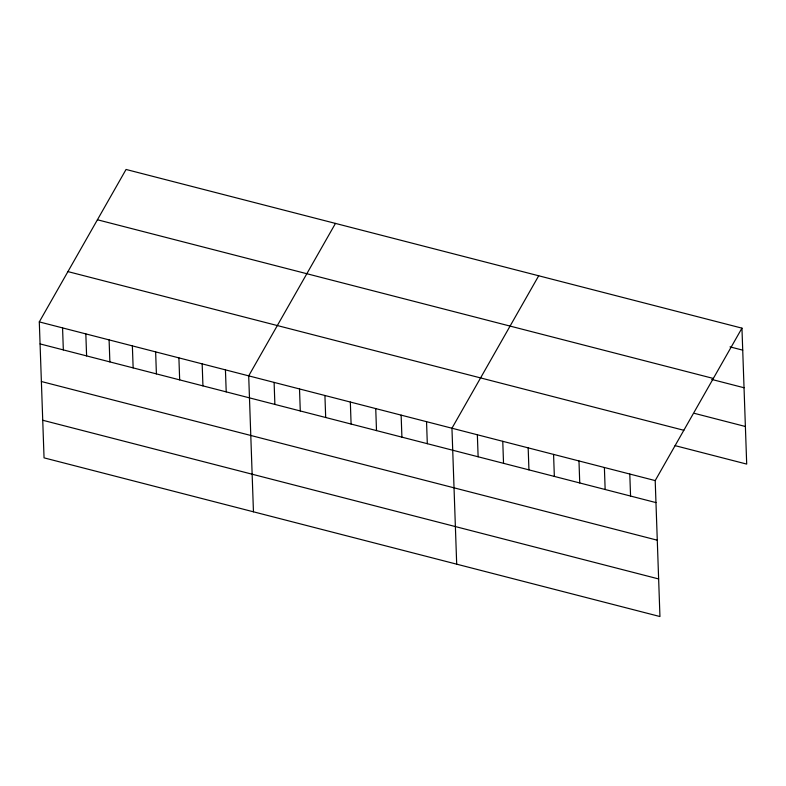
<?xml version="1.0" encoding="UTF-8"?>
<svg xmlns="http://www.w3.org/2000/svg" width="786" height="786" viewBox="0 0 786 786"><rect width="100%" height="100%" fill="white"/><g stroke="black" fill="none" stroke-linecap="round" stroke-linejoin="round"><path stroke-width="1.18" d="M741.955 328.145L655.2 480.59L659.945 616.538L44.045 457.855L39.3 321.906L126.055 169.462L741.955 328.145L746.7 464.094L675.105 445.642M335.465 223.411L248.7 375.855L253.456 511.814M538.705 275.778L451.95 428.223L456.695 564.171M730.017 346.872L742.721 350.143M97.425 219.766L713.324 378.449M711.703 379.422L744.037 387.753M694.578 413.397L745.383 426.493M67.93 271.602L683.83 430.286M39.3 321.906L655.2 480.59M40.066 343.914L655.966 502.598M41.383 381.515L657.283 540.198M42.739 420.255L658.629 578.938M629.792 474.046L630.559 496.045M604.385 467.503L605.151 489.501M578.977 460.95L579.744 482.958M553.57 454.406L554.346 476.414M528.172 447.863L528.939 469.861M502.765 441.319L503.531 463.318M477.357 434.776L478.124 456.774M426.543 421.679L427.309 443.687M401.135 415.136L401.911 437.134M375.737 408.592L376.504 430.59M350.33 402.039L351.096 424.047M324.923 395.496L325.689 417.504M299.515 388.952L300.281 410.95M274.108 382.409L274.884 404.407M225.435 369.862L226.211 391.87M202.169 363.869L202.935 385.877M178.903 357.876L179.67 379.874M155.638 351.882L156.404 373.881M132.372 345.889L133.139 367.887M109.097 339.896L109.873 361.894M85.831 333.893L86.607 355.901M62.566 327.9L63.332 349.908"/></g></svg>
